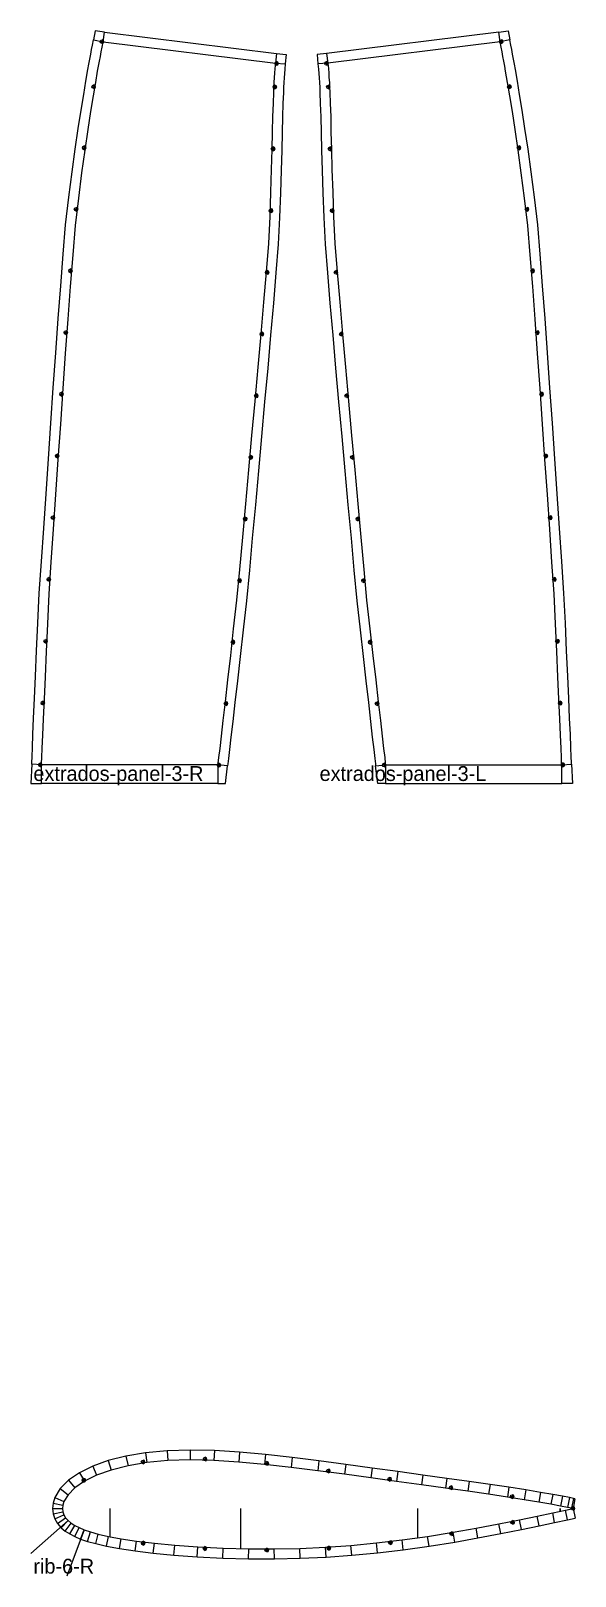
# Model space of a CAD drawing. Header units: millimetres. Extents: x 0 to 1469, y 0 to 3646.
# Drawn here: x 0 to 440, y 742 to 1991 of the extents above; entities that cross this region are included whole.
import ezdxf

# ---------------------------------------------------------------- set-up
doc = ezdxf.new("R2010")
doc.units = ezdxf.units.MM
for name, color, linetype in [('CUT', 1, 'CONTINUOUS'), ('MARK', 5, 'CONTINUOUS'), ('SEAM', 3, 'CONTINUOUS'), ('TEXT', 7, 'CONTINUOUS')]:
    doc.layers.add(name, color=color, linetype=linetype)

msp = doc.modelspace()

# ---------------------------------------------------------------- linework, layer by layer
at = {"layer": 'CUT', "color": 1}
for points in [[(0.63, 1398.31), (0.692, 1399.84), (0.879, 1404.4), (1.191, 1411.95), (1.631, 1422.37), (2.198, 1435.55), (2.891, 1451.33), (3.706, 1469.52), (4.634, 1489.9), (5.663, 1512.3), (6.78, 1536.5), (8.471, 1562.2), (10.3, 1589), (12.19, 1616.8), (14.13, 1645.2), (16.1, 1673.9), (18.08, 1702.6), (20.07, 1730.9), (22.07, 1758.5), (24.06, 1785.1), (26.04, 1810.5), (28.02, 1834.4), (30.63, 1856.5), (33.28, 1877), (35.83, 1895.5), (38.26, 1912.2), (40.54, 1926.9), (42.67, 1939.6), (44.43, 1950.5), (46.01, 1959.9), (46.78, 1964.1), (47.53, 1968.2), (48.29, 1972.1), (49.01, 1975.9), (49.76, 1979.6), (50.6, 1983.9), (58.41, 1982.1), (59.4, 1990.1), (198.5, 1972.8), (197.5, 1964.8), (205.5, 1964.3), (205.1, 1960.2), (204.8, 1956.5), (204.6, 1953), (204.3, 1949.2), (204.1, 1945.2), (204, 1941.2), (203.6, 1932.2), (203.2, 1921.5), (203, 1909), (202.7, 1894.6), (202.2, 1878.3), (201.6, 1860.2), (200.8, 1840.3), (199.8, 1818.7), (197.9, 1795.5), (195.9, 1771), (193.6, 1745.2), (191.3, 1718.5), (188.8, 1691.1), (186.3, 1663.3), (183.8, 1635.5), (181.3, 1608), (178.8, 1581.1), (176.5, 1555.1), (174.2, 1530.3), (171.5, 1507), (169.1, 1485.4), (166.8, 1465.72), (164.8, 1448.17), (163, 1432.96), (161.6, 1420.25), (160.4, 1410.21), (159.6, 1402.94), (159.1, 1398.54), (158.9, 1397.06), (150.9, 1397.8), (150.9, 1382.8), (8.614, 1382.8), (8.614, 1397.8), (0.63, 1398.31), (0, 1382.8), (8.614, 1382.8)], [(59.4, 1990.1), (51.98, 1991), (50.6, 1983.9)], [(436.77, 1398.31), (436.708, 1399.84), (436.521, 1404.4), (436.209, 1411.95), (435.769, 1422.37), (435.202, 1435.55), (434.509, 1451.33), (433.694, 1469.52), (432.766, 1489.9), (431.737, 1512.3), (430.62, 1536.5), (428.929, 1562.2), (427.1, 1589), (425.21, 1616.8), (423.27, 1645.2), (421.3, 1673.9), (419.32, 1702.6), (417.33, 1730.9), (415.33, 1758.5), (413.34, 1785.1), (411.36, 1810.5), (409.38, 1834.4), (406.77, 1856.5), (404.12, 1877), (401.57, 1895.5), (399.14, 1912.2), (396.86, 1926.9), (394.73, 1939.6), (392.97, 1950.5), (391.39, 1959.9), (390.62, 1964.1), (389.87, 1968.2), (389.11, 1972.1), (388.39, 1975.9), (387.64, 1979.6), (386.8, 1983.9), (378.99, 1982.1), (378, 1990.1), (238.9, 1972.8), (239.9, 1964.8), (231.9, 1964.3), (232.3, 1960.2), (232.6, 1956.5), (232.8, 1953), (233.1, 1949.2), (233.3, 1945.2), (233.4, 1941.2), (233.8, 1932.2), (234.2, 1921.5), (234.4, 1909), (234.7, 1894.6), (235.2, 1878.3), (235.8, 1860.2), (236.6, 1840.3), (237.6, 1818.7), (239.5, 1795.5), (241.5, 1771), (243.8, 1745.2), (246.1, 1718.5), (248.6, 1691.1), (251.1, 1663.3), (253.6, 1635.5), (256.1, 1608), (258.6, 1581.1), (260.9, 1555.1), (263.2, 1530.3), (265.9, 1507), (268.3, 1485.4), (270.6, 1465.72), (272.6, 1448.17), (274.4, 1432.96), (275.8, 1420.25), (277, 1410.21), (277.8, 1402.94), (278.3, 1398.54), (278.5, 1397.06), (286.5, 1397.8), (286.5, 1382.8), (428.786, 1382.8), (428.786, 1397.8), (436.77, 1398.31), (437.4, 1382.8), (428.786, 1382.8)], [(378, 1990.1), (385.42, 1991), (386.8, 1983.9)], [(198.5, 1972.8), (206.2, 1971.8), (205.5, 1964.3)], [(238.9, 1972.8), (231.2, 1971.8), (231.9, 1964.3)], [(49.28, 1945.9), (52.28, 1945.9), (51.84, 1947), (50.78, 1947.4), (50.78, 1944.4), (49.72, 1944.9), (49.28, 1945.9), (49.72, 1947), (50.78, 1947.4)], [(50.78, 1944.4), (51.84, 1944.9), (52.28, 1945.9)], [(195.6, 1945.7), (198.6, 1945.7), (198.2, 1946.7), (197.1, 1947.2), (197.1, 1944.2), (196.1, 1944.6), (195.6, 1945.7), (196.1, 1946.7), (197.1, 1947.2)], [(197.1, 1944.2), (198.2, 1944.6), (198.6, 1945.7)], [(241.8, 1945.7), (238.8, 1945.7), (239.2, 1946.7), (240.3, 1947.2), (240.3, 1944.2), (241.3, 1944.6), (241.8, 1945.7), (241.3, 1946.7), (240.3, 1947.2)], [(240.3, 1944.2), (239.2, 1944.6), (238.8, 1945.7)], [(388.12, 1945.9), (385.12, 1945.9), (385.56, 1947), (386.62, 1947.4), (386.62, 1944.4), (387.68, 1944.9), (388.12, 1945.9), (387.68, 1947), (386.62, 1947.4)], [(386.62, 1944.4), (385.56, 1944.9), (385.12, 1945.9)], [(41.55, 1896.5), (44.55, 1896.5), (44.11, 1897.6), (43.05, 1898), (43.05, 1895), (41.99, 1895.5), (41.55, 1896.5), (41.99, 1897.6), (43.05, 1898)], [(43.05, 1895), (44.11, 1895.5), (44.55, 1896.5)], [(194.2, 1895.7), (197.2, 1895.7), (196.7, 1896.8), (195.7, 1897.2), (195.7, 1894.2), (194.6, 1894.6), (194.2, 1895.7), (194.6, 1896.8), (195.7, 1897.2)], [(195.7, 1894.2), (196.7, 1894.6), (197.2, 1895.7)], [(243.2, 1895.7), (240.2, 1895.7), (240.7, 1896.8), (241.7, 1897.2), (241.7, 1894.2), (242.8, 1894.6), (243.2, 1895.7), (242.8, 1896.8), (241.7, 1897.2)], [(241.7, 1894.2), (240.7, 1894.6), (240.2, 1895.7)], [(395.85, 1896.5), (392.85, 1896.5), (393.29, 1897.6), (394.35, 1898), (394.35, 1895), (395.41, 1895.5), (395.85, 1896.5), (395.41, 1897.6), (394.35, 1898)], [(394.35, 1895), (393.29, 1895.5), (392.85, 1896.5)], [(35.04, 1846.9), (38.04, 1846.9), (37.6, 1848), (36.54, 1848.4), (36.54, 1845.4), (35.48, 1845.9), (35.04, 1846.9), (35.48, 1848), (36.54, 1848.4)], [(402.36, 1846.9), (399.36, 1846.9), (399.8, 1848), (400.86, 1848.4), (400.86, 1845.4), (401.92, 1845.9), (402.36, 1846.9), (401.92, 1848), (400.86, 1848.4)], [(36.54, 1845.4), (37.6, 1845.9), (38.04, 1846.9)], [(192.5, 1845.7), (195.5, 1845.7), (195.1, 1846.8), (194, 1847.2), (194, 1844.2), (193, 1844.7), (192.5, 1845.7), (193, 1846.8), (194, 1847.2)], [(194, 1844.2), (195.1, 1844.7), (195.5, 1845.7)], [(244.9, 1845.7), (241.9, 1845.7), (242.3, 1846.8), (243.4, 1847.2), (243.4, 1844.2), (244.4, 1844.7), (244.9, 1845.7), (244.4, 1846.8), (243.4, 1847.2)], [(243.4, 1844.2), (242.3, 1844.7), (241.9, 1845.7)], [(400.86, 1845.4), (399.8, 1845.9), (399.36, 1846.9)], [(30.51, 1797.1), (33.51, 1797.1), (33.08, 1798.2), (32.01, 1798.6), (32.01, 1795.6), (30.95, 1796), (30.51, 1797.1), (30.95, 1798.2), (32.01, 1798.6)], [(406.89, 1797.1), (403.89, 1797.1), (404.32, 1798.2), (405.39, 1798.6), (405.39, 1795.6), (406.45, 1796), (406.89, 1797.1), (406.45, 1798.2), (405.39, 1798.6)], [(32.01, 1795.6), (33.08, 1796), (33.51, 1797.1)], [(189.4, 1795.8), (192.4, 1795.8), (192, 1796.8), (190.9, 1797.3), (190.9, 1794.3), (189.9, 1794.7), (189.4, 1795.8), (189.9, 1796.8), (190.9, 1797.3)], [(190.9, 1794.3), (192, 1794.7), (192.4, 1795.8)], [(248, 1795.8), (245, 1795.8), (245.4, 1796.8), (246.5, 1797.3), (246.5, 1794.3), (247.5, 1794.7), (248, 1795.8), (247.5, 1796.8), (246.5, 1797.3)], [(246.5, 1794.3), (245.4, 1794.7), (245, 1795.8)], [(405.39, 1795.6), (404.32, 1796), (403.89, 1797.1)], [(26.77, 1747.2), (29.77, 1747.2), (29.33, 1748.3), (28.27, 1748.7), (28.27, 1745.7), (27.21, 1746.2), (26.77, 1747.2), (27.21, 1748.3), (28.27, 1748.7)], [(410.63, 1747.2), (407.63, 1747.2), (408.07, 1748.3), (409.13, 1748.7), (409.13, 1745.7), (410.19, 1746.2), (410.63, 1747.2), (410.19, 1748.3), (409.13, 1748.7)], [(28.27, 1745.7), (29.33, 1746.2), (29.77, 1747.2)], [(185.2, 1746), (188.2, 1746), (187.7, 1747), (186.7, 1747.5), (186.7, 1744.5), (185.6, 1744.9), (185.2, 1746), (185.6, 1747), (186.7, 1747.5)], [(186.7, 1744.5), (187.7, 1744.9), (188.2, 1746)], [(252.2, 1746), (249.2, 1746), (249.7, 1747), (250.7, 1747.5), (250.7, 1744.5), (251.8, 1744.9), (252.2, 1746), (251.8, 1747), (250.7, 1747.5)], [(250.7, 1744.5), (249.7, 1744.9), (249.2, 1746)], [(409.13, 1745.7), (408.07, 1746.2), (407.63, 1747.2)], [(23.24, 1697.4), (26.24, 1697.4), (25.8, 1698.4), (24.74, 1698.9), (24.74, 1695.9), (23.68, 1696.3), (23.24, 1697.4), (23.68, 1698.4), (24.74, 1698.9)], [(414.16, 1697.4), (411.16, 1697.4), (411.6, 1698.4), (412.66, 1698.9), (412.66, 1695.9), (413.72, 1696.3), (414.16, 1697.4), (413.72, 1698.4), (412.66, 1698.9)], [(24.74, 1695.9), (25.8, 1696.3), (26.24, 1697.4)], [(180.7, 1696.2), (183.7, 1696.2), (183.3, 1697.2), (182.2, 1697.7), (182.2, 1694.7), (181.2, 1695.1), (180.7, 1696.2), (181.2, 1697.2), (182.2, 1697.7)], [(182.2, 1694.7), (183.3, 1695.1), (183.7, 1696.2)], [(256.7, 1696.2), (253.7, 1696.2), (254.1, 1697.2), (255.2, 1697.7), (255.2, 1694.7), (256.2, 1695.1), (256.7, 1696.2), (256.2, 1697.2), (255.2, 1697.7)], [(255.2, 1694.7), (254.1, 1695.1), (253.7, 1696.2)], [(412.66, 1695.9), (411.6, 1696.3), (411.16, 1697.4)], [(19.8, 1647.5), (22.8, 1647.5), (22.36, 1648.5), (21.3, 1649), (21.3, 1646), (20.24, 1646.4), (19.8, 1647.5), (20.24, 1648.5), (21.3, 1649)], [(417.6, 1647.5), (414.6, 1647.5), (415.04, 1648.5), (416.1, 1649), (416.1, 1646), (417.16, 1646.4), (417.6, 1647.5), (417.16, 1648.5), (416.1, 1649)], [(21.3, 1646), (22.36, 1646.4), (22.8, 1647.5)], [(176.2, 1646.4), (179.2, 1646.4), (178.8, 1647.4), (177.7, 1647.9), (177.7, 1644.9), (176.7, 1645.3), (176.2, 1646.4), (176.7, 1647.4), (177.7, 1647.9)], [(177.7, 1644.9), (178.8, 1645.3), (179.2, 1646.4)], [(261.2, 1646.4), (258.2, 1646.4), (258.6, 1647.4), (259.7, 1647.9), (259.7, 1644.9), (260.7, 1645.3), (261.2, 1646.4), (260.7, 1647.4), (259.7, 1647.9)], [(259.7, 1644.9), (258.6, 1645.3), (258.2, 1646.4)], [(416.1, 1646), (415.04, 1646.4), (414.6, 1647.5)], [(16.4, 1597.6), (19.4, 1597.6), (18.96, 1598.7), (17.9, 1599.1), (17.9, 1596.1), (16.84, 1596.5), (16.4, 1597.6), (16.84, 1598.7), (17.9, 1599.1)], [(421, 1597.6), (418, 1597.6), (418.44, 1598.7), (419.5, 1599.1), (419.5, 1596.1), (420.56, 1596.5), (421, 1597.6), (420.56, 1598.7), (419.5, 1599.1)], [(17.9, 1596.1), (18.96, 1596.5), (19.4, 1597.6)], [(171.7, 1596.6), (174.7, 1596.6), (174.3, 1597.6), (173.2, 1598.1), (173.2, 1595.1), (172.1, 1595.5), (171.7, 1596.6), (172.1, 1597.6), (173.2, 1598.1)], [(173.2, 1595.1), (174.3, 1595.5), (174.7, 1596.6)], [(265.7, 1596.6), (262.7, 1596.6), (263.1, 1597.6), (264.2, 1598.1), (264.2, 1595.1), (265.3, 1595.5), (265.7, 1596.6), (265.3, 1597.6), (264.2, 1598.1)], [(264.2, 1595.1), (263.1, 1595.5), (262.7, 1596.6)], [(419.5, 1596.1), (418.44, 1596.5), (418, 1597.6)], [(13.03, 1547.7), (16.03, 1547.7), (15.59, 1548.8), (14.53, 1549.2), (14.53, 1546.2), (13.47, 1546.6), (13.03, 1547.7), (13.47, 1548.8), (14.53, 1549.2)], [(424.37, 1547.7), (421.37, 1547.7), (421.81, 1548.8), (422.87, 1549.2), (422.87, 1546.2), (423.93, 1546.6), (424.37, 1547.7), (423.93, 1548.8), (422.87, 1549.2)], [(14.53, 1546.2), (15.59, 1546.6), (16.03, 1547.7)], [(167.2, 1546.8), (170.2, 1546.8), (169.7, 1547.8), (168.7, 1548.3), (168.7, 1545.3), (167.6, 1545.7), (167.2, 1546.8), (167.6, 1547.8), (168.7, 1548.3)], [(168.7, 1545.3), (169.7, 1545.7), (170.2, 1546.8)], [(270.2, 1546.8), (267.2, 1546.8), (267.7, 1547.8), (268.7, 1548.3), (268.7, 1545.3), (269.8, 1545.7), (270.2, 1546.8), (269.8, 1547.8), (268.7, 1548.3)], [(268.7, 1545.3), (267.7, 1545.7), (267.2, 1546.8)], [(422.87, 1546.2), (421.81, 1546.6), (421.37, 1547.7)], [(10.5, 1497.7), (13.5, 1497.7), (13.06, 1498.8), (12, 1499.2), (12, 1496.2), (10.94, 1496.7), (10.5, 1497.7), (10.94, 1498.8), (12, 1499.2)], [(426.9, 1497.7), (423.9, 1497.7), (424.34, 1498.8), (425.4, 1499.2), (425.4, 1496.2), (426.46, 1496.7), (426.9, 1497.7), (426.46, 1498.8), (425.4, 1499.2)], [(12, 1496.2), (13.06, 1496.7), (13.5, 1497.7)], [(161.8, 1497), (164.8, 1497), (164.4, 1498.1), (163.3, 1498.5), (163.3, 1495.5), (162.3, 1496), (161.8, 1497), (162.3, 1498.1), (163.3, 1498.5)], [(163.3, 1495.5), (164.4, 1496), (164.8, 1497)], [(275.6, 1497), (272.6, 1497), (273, 1498.1), (274.1, 1498.5), (274.1, 1495.5), (275.1, 1496), (275.6, 1497), (275.1, 1498.1), (274.1, 1498.5)], [(274.1, 1495.5), (273, 1496), (272.6, 1497)], [(425.4, 1496.2), (424.34, 1496.7), (423.9, 1497.7)], [(8.241, 1447.8), (11.24, 1447.8), (10.8, 1448.86), (9.741, 1449.3), (9.741, 1446.3), (8.68, 1446.74), (8.241, 1447.8), (8.68, 1448.86), (9.741, 1449.3)], [(156.2, 1447.36), (159.2, 1447.36), (158.7, 1448.42), (157.7, 1448.86), (157.7, 1445.86), (156.6, 1446.29), (156.2, 1447.36), (156.6, 1448.42), (157.7, 1448.86)], [(281.2, 1447.36), (278.2, 1447.36), (278.7, 1448.42), (279.7, 1448.86), (279.7, 1445.86), (280.8, 1446.29), (281.2, 1447.36), (280.8, 1448.42), (279.7, 1448.86)], [(429.159, 1447.8), (426.16, 1447.8), (426.6, 1448.86), (427.659, 1449.3), (427.659, 1446.3), (428.72, 1446.74), (429.159, 1447.8), (428.72, 1448.86), (427.659, 1449.3)], [(9.741, 1446.3), (10.8, 1446.74), (11.24, 1447.8)], [(157.7, 1445.86), (158.7, 1446.29), (159.2, 1447.36)], [(279.7, 1445.86), (278.7, 1446.29), (278.2, 1447.36)], [(427.659, 1446.3), (426.6, 1446.74), (426.16, 1447.8)], [(150.9, 1382.8), (157.2, 1382.8), (158.9, 1397.06)], [(286.5, 1382.8), (280.2, 1382.8), (278.5, 1397.06)], [(439.5, 804.7), (438.4, 804.93), (435, 805.6), (429.4, 806.69), (421.5, 808.13), (411.7, 809.86), (399.8, 811.82), (386.2, 813.96), (370.9, 816.23), (354.1, 818.64), (335.9, 821.17), (316.7, 823.82), (296.5, 826.6), (275.7, 829.48), (254.3, 832.41), (232.7, 835.31), (211.1, 838.04), (189.6, 840.46), (168.6, 842.4), (148.2, 843.6), (128.6, 844), (110, 843.5), (92.68, 841.89), (76.79, 839.24), (62.5, 835.59), (49.94, 831.03), (39.24, 825.7), (30.46, 819.67), (23.68, 812.92), (19.29, 805.65), (17.91, 801.23), (17.46, 796.85), (17.94, 792.45), (19.3, 788.38), (21.46, 784.7), (24.44, 781.3), (27.77, 778.54), (31.38, 776.23), (35.51, 774.11), (40.16, 772.18), (45.77, 770.26), (52.36, 768.41), (60.96, 766.43), (71.57, 764.46), (84.2, 762.56), (98.85, 760.78), (115.5, 759.18), (134.3, 757.81), (155.1, 756.78), (175.9, 756.24), (196.7, 756.18), (217.5, 756.63), (238.4, 757.58), (259.2, 759.04), (280, 761.01), (300.8, 763.46), (321.6, 766.37), (342.4, 769.71), (361, 773.02), (379.7, 776.58), (396.3, 779.91), (410.7, 782.91), (423.1, 785.53), (433.4, 787.72), (439.6, 789.03)], [(139.2, 836.79), (142.2, 836.79), (141.8, 837.85), (140.7, 838.29), (140.7, 835.29), (139.6, 835.73), (139.2, 836.79), (139.6, 837.85), (140.7, 838.29)], [(140.7, 835.29), (141.8, 835.73), (142.2, 836.79)], [(89.13, 834.46), (92.13, 834.46), (91.69, 835.52), (90.63, 835.96), (90.63, 832.96), (89.57, 833.4), (89.13, 834.46), (89.57, 835.52), (90.63, 835.96)], [(90.63, 832.96), (91.69, 833.4), (92.13, 834.46)], [(189.1, 833.3), (192.1, 833.3), (191.7, 834.36), (190.6, 834.8), (190.6, 831.8), (189.6, 832.24), (189.1, 833.3), (189.6, 834.36), (190.6, 834.8)], [(190.6, 831.8), (191.7, 832.24), (192.1, 833.3)], [(238.8, 827.23), (241.8, 827.23), (241.4, 828.3), (240.3, 828.73), (240.3, 825.73), (239.2, 826.17), (238.8, 827.23), (239.2, 828.3), (240.3, 828.73)], [(240.3, 825.73), (241.4, 826.17), (241.8, 827.23)], [(41.35, 819.69), (44.35, 819.69), (43.91, 820.76), (42.85, 821.19), (42.85, 818.19), (41.79, 818.63), (41.35, 819.69), (41.79, 820.76), (42.85, 821.19)], [(42.85, 818.19), (43.91, 818.63), (44.35, 819.69)], [(288.3, 820.46), (291.3, 820.46), (290.9, 821.52), (289.8, 821.96), (289.8, 818.96), (288.8, 819.4), (288.3, 820.46), (288.8, 821.52), (289.8, 821.96)], [(289.8, 818.96), (290.9, 819.4), (291.3, 820.46)], [(337.9, 813.62), (340.9, 813.62), (340.4, 814.68), (339.4, 815.12), (339.4, 812.12), (338.3, 812.56), (337.9, 813.62), (338.3, 814.68), (339.4, 815.12)], [(339.4, 812.12), (340.4, 812.56), (340.9, 813.62)], [(387.4, 806.45), (390.4, 806.45), (389.9, 807.51), (388.9, 807.95), (388.9, 804.95), (387.8, 805.39), (387.4, 806.45), (387.8, 807.51), (388.9, 807.95)], [(388.9, 804.95), (389.9, 805.39), (390.4, 806.45)], [(387.7, 785.64), (390.7, 785.64), (390.3, 786.7), (389.2, 787.14), (389.2, 784.14), (388.2, 784.58), (387.7, 785.64), (388.2, 786.7), (389.2, 787.14)], [(338.5, 776.42), (341.5, 776.42), (341.1, 777.48), (340, 777.92), (340, 774.92), (339, 775.36), (338.5, 776.42), (339, 777.48), (340, 777.92)], [(340, 774.92), (341.1, 775.36), (341.5, 776.42)], [(389.2, 784.14), (390.3, 784.58), (390.7, 785.64)], [(89.24, 768.81), (92.24, 768.81), (91.8, 769.87), (90.74, 770.31), (90.74, 767.31), (89.68, 767.75), (89.24, 768.81), (89.68, 769.87), (90.74, 770.31)], [(90.74, 767.31), (91.8, 767.75), (92.24, 768.81)], [(139.1, 764.51), (142.1, 764.51), (141.7, 765.57), (140.6, 766.01), (140.6, 763.01), (139.6, 763.45), (139.1, 764.51), (139.6, 765.57), (140.6, 766.01)], [(140.6, 763.01), (141.7, 763.45), (142.1, 764.51)], [(189.1, 763.2), (192.1, 763.2), (191.7, 764.26), (190.6, 764.7), (190.6, 761.7), (189.6, 762.14), (189.1, 763.2), (189.6, 764.26), (190.6, 764.7)], [(190.6, 761.7), (191.7, 762.14), (192.1, 763.2)], [(239.2, 764.76), (242.2, 764.76), (241.7, 765.82), (240.7, 766.26), (240.7, 763.26), (239.6, 763.7), (239.2, 764.76), (239.6, 765.82), (240.7, 766.26)], [(240.7, 763.26), (241.7, 763.7), (242.2, 764.76)], [(289, 769.3), (292, 769.3), (291.6, 770.36), (290.5, 770.8), (290.5, 767.8), (289.5, 768.24), (289, 769.3), (289.5, 770.36), (290.5, 770.8)], [(290.5, 767.8), (291.6, 768.24), (292, 769.3)]]:
    msp.add_lwpolyline(points, dxfattribs=at)
at = {"layer": 'MARK', "color": 5}
for points in [[(55.93, 1982.3), (58.93, 1982.3), (58.49, 1983.4), (57.43, 1983.8), (57.43, 1980.8), (56.37, 1981.3), (55.93, 1982.3), (56.37, 1983.4), (57.43, 1983.8)], [(57.43, 1980.8), (58.49, 1981.3), (58.93, 1982.3)], [(381.47, 1982.3), (378.47, 1982.3), (378.91, 1983.4), (379.97, 1983.8), (379.97, 1980.8), (381.03, 1981.3), (381.47, 1982.3), (381.03, 1983.4), (379.97, 1983.8)], [(379.97, 1980.8), (378.91, 1981.3), (378.47, 1982.3)], [(197, 1964.7), (200, 1964.7), (199.6, 1965.8), (198.5, 1966.2), (198.5, 1963.2), (197.5, 1963.7), (197, 1964.7), (197.5, 1965.8), (198.5, 1966.2)], [(198.5, 1963.2), (199.6, 1963.7), (200, 1964.7)], [(240.4, 1964.7), (237.4, 1964.7), (237.8, 1965.8), (238.9, 1966.2), (238.9, 1963.2), (239.9, 1963.7), (240.4, 1964.7), (239.9, 1965.8), (238.9, 1966.2)], [(238.9, 1963.2), (237.8, 1963.7), (237.4, 1964.7)], [(6.114, 1397.84), (9.114, 1397.84), (8.675, 1398.9), (7.614, 1399.34), (7.614, 1396.34), (6.554, 1396.78), (6.114, 1397.84), (6.554, 1398.9), (7.614, 1399.34)], [(150.4, 1397.68), (153.4, 1397.68), (153, 1398.74), (151.9, 1399.18), (151.9, 1396.18), (150.9, 1396.62), (150.4, 1397.68), (150.9, 1398.74), (151.9, 1399.18)], [(287, 1397.68), (284, 1397.68), (284.4, 1398.74), (285.5, 1399.18), (285.5, 1396.18), (286.5, 1396.62), (287, 1397.68), (286.5, 1398.74), (285.5, 1399.18)], [(431.286, 1397.84), (428.286, 1397.84), (428.725, 1398.9), (429.786, 1399.34), (429.786, 1396.34), (430.846, 1396.78), (431.286, 1397.84), (430.846, 1398.9), (429.786, 1399.34)], [(7.614, 1396.34), (8.675, 1396.78), (9.114, 1397.84)], [(151.9, 1396.18), (153, 1396.62), (153.4, 1397.68)], [(285.5, 1396.18), (284.4, 1396.62), (284, 1397.68)], [(429.786, 1396.34), (428.725, 1396.78), (428.286, 1397.84)], [(76.79, 839.24), (78.44, 831.41)], [(92.68, 841.89), (93.7, 833.96)], [(110, 843.5), (110.5, 835.5)], [(128.6, 844), (128.6, 836.04)], [(148.2, 843.6), (147.8, 835.64)], [(168.6, 842.4), (168, 834.41)], [(189.6, 840.46), (188.8, 832.5)], [(211.1, 838.04), (210.2, 830.1)], [(39.24, 825.7), (43.29, 818.8)], [(49.94, 831.03), (53.09, 823.68)], [(62.5, 835.59), (64.85, 827.94)], [(232.7, 835.31), (231.7, 827.38)], [(254.3, 832.41), (253.3, 824.49)], [(275.7, 829.48), (274.6, 821.56)], [(296.5, 826.6), (295.4, 818.68)], [(23.68, 812.92), (29.97, 807.97)], [(30.46, 819.67), (35.56, 813.5)], [(316.7, 823.82), (315.6, 815.9)], [(335.9, 821.17), (334.8, 813.24)], [(354.1, 818.64), (352.9, 810.72)], [(370.9, 816.23), (369.7, 808.32)], [(386.2, 813.96), (385, 806.05)], [(399.8, 811.82), (398.6, 803.92)], [(17.91, 801.23), (25.75, 799.64)], [(19.29, 805.65), (26.59, 802.39)], [(411.7, 809.86), (410.3, 801.98)], [(421.5, 808.13), (420.1, 800.26)], [(429.4, 806.69), (427.9, 798.83)], [(435, 805.6), (433.5, 797.75)], [(438.4, 804.93), (436.8, 797.08)], [(439.5, 804.7), (438, 796.85), (439.6, 789.03)], [(17.46, 796.85), (25.46, 796.85)], [(17.94, 792.45), (25.75, 794.16)], [(19.3, 788.38), (26.58, 791.7)], [(21.46, 784.7), (27.94, 789.39)], [(24.44, 781.3), (30, 787.05)], [(64.03, 774), (64.03, 796.85)], [(169.6, 764.4), (169.6, 796.85)], [(312.7, 773.21), (312.7, 796.85)], [(396.3, 779.91), (394.6, 787.75)], [(410.7, 782.91), (409.1, 790.75)], [(423.1, 785.53), (421.5, 793.35)], [(433.4, 787.72), (431.8, 795.54)], [(436.5, 796.85), (439.5, 796.85), (439, 797.91), (438, 798.35), (438, 795.35), (436.9, 795.79), (436.5, 796.85), (436.9, 797.91), (438, 798.35)], [(438, 795.35), (439, 795.79), (439.5, 796.85)], [(27.77, 778.54), (32.47, 785.01)], [(31.38, 776.23), (35.36, 783.17)], [(35.51, 774.11), (38.87, 781.37)], [(40.16, 772.18), (42.99, 779.66)], [(45.77, 770.26), (48.15, 777.9)], [(52.36, 768.41), (54.34, 776.16)], [(60.96, 766.43), (62.59, 774.27)], [(321.6, 766.37), (320.4, 774.28)], [(342.4, 769.71), (341, 777.59)], [(361, 773.02), (359.6, 780.89)], [(379.7, 776.58), (378.1, 784.43)], [(71.57, 764.46), (72.9, 772.35)], [(84.2, 762.56), (85.27, 770.48)], [(98.85, 760.78), (99.71, 768.73)], [(115.5, 759.18), (116.2, 767.15)], [(134.3, 757.81), (134.8, 765.8)], [(155.1, 756.78), (155.4, 764.78)], [(175.9, 756.24), (176, 764.24)], [(196.7, 756.18), (196.6, 764.18)], [(217.5, 756.63), (217.3, 764.62)], [(238.4, 757.58), (237.9, 765.57)], [(259.2, 759.04), (258.5, 767.01)], [(280, 761.01), (279.1, 768.96)], [(300.8, 763.46), (299.8, 771.4)]]:
    msp.add_lwpolyline(points, dxfattribs=at)
msp.add_lwpolyline([(427.6, 794.67), (427.6, 796.85)], close=True, dxfattribs=at)
at = {"layer": 'SEAM', "color": 3}
for points in [[(8.614, 1397.8), (8.676, 1399.33), (8.862, 1403.89), (9.175, 1411.43), (9.614, 1421.85), (10.18, 1435.02), (10.87, 1450.79), (11.69, 1468.98), (12.61, 1489.4), (13.64, 1511.8), (14.76, 1536), (16.45, 1561.6), (18.28, 1588.4), (20.17, 1616.2), (22.11, 1644.6), (24.08, 1673.3), (26.06, 1702), (28.05, 1730.3), (30.04, 1757.9), (32.03, 1784.5), (34.02, 1809.9), (35.99, 1833.7), (38.6, 1855.8), (41.25, 1876.2), (43.78, 1894.6), (46.2, 1911.2), (48.47, 1925.8), (50.58, 1938.4), (52.32, 1949.2), (53.88, 1958.4), (54.63, 1962.5), (55.37, 1966.5), (56.11, 1970.4), (56.83, 1974.1), (57.57, 1977.9), (58.41, 1982.1), (197.5, 1964.8), (197.1, 1960.6), (196.8, 1956.9), (196.6, 1953.3), (196.3, 1949.4), (196.1, 1945.5), (196, 1941.4), (195.6, 1932.4), (195.2, 1921.8), (195, 1909.4), (194.7, 1895.1), (194.2, 1878.9), (193.6, 1860.8), (192.9, 1840.9), (191.8, 1819.3), (190, 1796.2), (187.9, 1771.7), (185.7, 1745.9), (183.3, 1719.2), (180.8, 1691.8), (178.3, 1664), (175.8, 1636.2), (173.3, 1608.7), (170.9, 1581.8), (168.5, 1555.8), (166.2, 1531), (163.5, 1507.7), (161.1, 1486.1), (158.8, 1466.43), (156.8, 1448.89), (155.1, 1433.68), (153.6, 1420.98), (152.5, 1410.94), (151.6, 1403.67), (151.1, 1399.27), (150.9, 1397.8)], [(428.786, 1397.8), (428.724, 1399.33), (428.538, 1403.89), (428.225, 1411.43), (427.786, 1421.85), (427.22, 1435.02), (426.53, 1450.79), (425.71, 1468.98), (424.79, 1489.4), (423.76, 1511.8), (422.64, 1536), (420.95, 1561.6), (419.12, 1588.4), (417.23, 1616.2), (415.29, 1644.6), (413.32, 1673.3), (411.34, 1702), (409.35, 1730.3), (407.36, 1757.9), (405.37, 1784.5), (403.38, 1809.9), (401.41, 1833.7), (398.8, 1855.8), (396.15, 1876.2), (393.62, 1894.6), (391.2, 1911.2), (388.93, 1925.8), (386.82, 1938.4), (385.08, 1949.2), (383.52, 1958.4), (382.77, 1962.5), (382.03, 1966.5), (381.29, 1970.4), (380.57, 1974.1), (379.83, 1977.9), (378.99, 1982.1), (239.9, 1964.8), (240.3, 1960.6), (240.6, 1956.9), (240.8, 1953.3), (241.1, 1949.4), (241.3, 1945.5), (241.4, 1941.4), (241.8, 1932.4), (242.2, 1921.8), (242.4, 1909.4), (242.7, 1895.1), (243.2, 1878.9), (243.8, 1860.8), (244.5, 1840.9), (245.6, 1819.3), (247.4, 1796.2), (249.5, 1771.7), (251.7, 1745.9), (254.1, 1719.2), (256.6, 1691.8), (259.1, 1664), (261.6, 1636.2), (264.1, 1608.7), (266.5, 1581.8), (268.9, 1555.8), (271.2, 1531), (273.9, 1507.7), (276.3, 1486.1), (278.6, 1466.43), (280.6, 1448.89), (282.3, 1433.68), (283.8, 1420.98), (284.9, 1410.94), (285.8, 1403.67), (286.3, 1399.27), (286.5, 1397.8)], [(438, 796.85), (436.8, 797.08), (433.5, 797.75), (427.9, 798.83), (420.1, 800.26), (410.3, 801.98), (398.6, 803.92), (385, 806.05), (369.7, 808.32), (352.9, 810.72), (334.8, 813.24), (315.6, 815.9), (295.4, 818.68), (274.6, 821.56), (253.3, 824.49), (231.7, 827.38), (210.2, 830.1), (188.8, 832.5), (168, 834.41), (147.8, 835.64), (128.6, 836.04), (110.5, 835.5), (93.7, 833.96), (78.44, 831.41), (64.85, 827.94), (53.09, 823.68), (43.29, 818.8), (35.56, 813.5), (29.97, 807.97), (26.59, 802.39), (25.75, 799.64), (25.46, 796.85), (25.75, 794.16), (26.58, 791.7), (27.94, 789.39), (30, 787.05), (32.47, 785.01), (35.36, 783.17), (38.87, 781.37), (42.99, 779.66), (48.15, 777.9), (54.34, 776.16), (62.59, 774.27), (72.9, 772.35), (85.27, 770.48), (99.71, 768.73), (116.2, 767.15), (134.8, 765.8), (155.4, 764.78), (176, 764.24), (196.6, 764.18), (217.3, 764.62), (237.9, 765.57), (258.5, 767.01), (279.1, 768.96), (299.8, 771.4), (320.4, 774.28), (341, 777.59), (359.6, 780.89), (378.1, 784.43), (394.6, 787.75), (409.1, 790.75), (421.5, 793.35), (431.8, 795.54)]]:
    msp.add_lwpolyline(points, close=True, dxfattribs=at)
for points in [[(30, 787.05), (0, 760.59)], [(42.99, 779.66), (28.96, 742.2)]]:
    msp.add_lwpolyline(points, dxfattribs=at)

# ---------------------------------------------------------------- texts
at = {"layer": 'TEXT', "color": 7}
for s, p in [('extrados-panel-3-R', (2, 1384.8)), ('extrados-panel-3-L', (233.2, 1384.8)), ('rib-6-R', (2, 744.2))]:
    msp.add_text(s, height=12, dxfattribs=at).set_placement(p)

doc.saveas('drawing.dxf')
